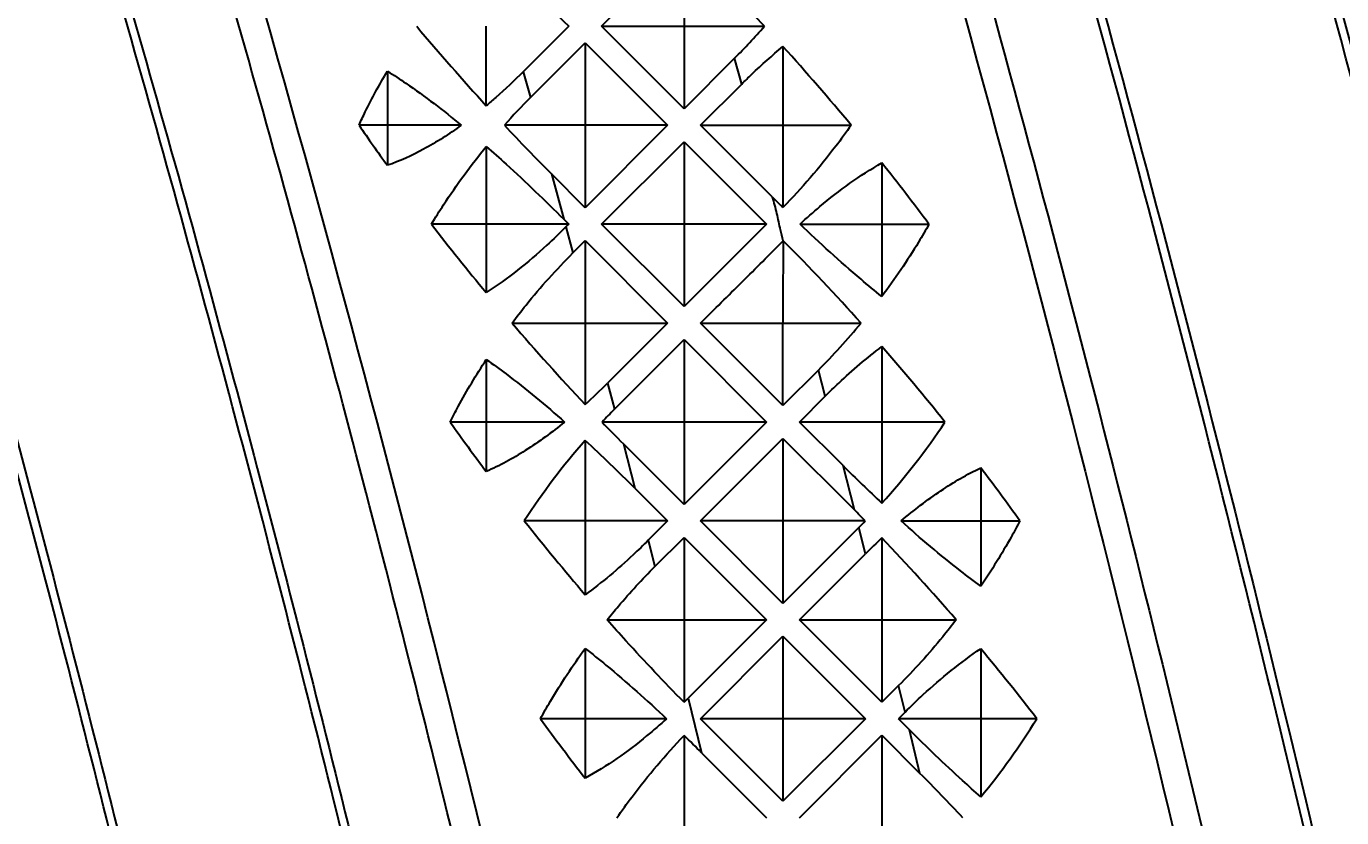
# Model space of a CAD drawing. Header units: millimetres. Extents: x 2089 to 2530, y 1631 to 2074.
# Drawn here: x 2264.8 to 2276.14, y 1887.66 to 1894.49 of the extents above; entities that cross this region are included whole.
import ezdxf

# ---------------------------------------------------------------- set-up
doc = ezdxf.new("R2010")
doc.units = ezdxf.units.MM
doc.styles.get("Standard").update_dxf_attribs({"font": 'arial.ttf'})
doc.dimstyles.new('副本 ISO-25-1', dxfattribs={"dimtxt": 5, "dimasz": 5, "dimexe": 0, "dimexo": 0, "dimgap": 0, "dimtad": 1, "dimtxsty": 'Standard', "dimcen": 0, "dimclrd": 4, "dimclre": 4, "dimclrt": 6, "dimazin": 0, "dimtfac": 1, "dimtofl": 0, "dimtmove": 0, "dimatfit": 3, "dimfxl": 0, "dimarcsym": 0})

# ---------------------------------------------------------------- blocks, each defined once
blk = doc.blocks.new('*D81')
at = {"color": 4, "linetype": 'Continuous', "lineweight": -2, "transparency": 16777216}
blk.add_line((2319.932537207736, 1901.576875071804), (2357.4555328129, 1901.576875071804), dxfattribs=at)
at = {"layer": 'Defpoints', "color": 0, "transparency": 16777216}
for p in [(2319.932537207736, 1901.576875071804), (2350.286365009353, 1901.576875071804), (2248.300791177347, 1863.57695931837)]:
    blk.add_point(p, dxfattribs=at)
at = {"color": 6, "transparency": 16777216, "insert": (2353.870948911127, 1904.131445331013), "char_height": 5, "attachment_point": 5}
blk.add_mtext('38', dxfattribs=at)
blk = doc.blocks.new('*D104')
at = {"color": 4, "linetype": 'Continuous', "lineweight": -2, "transparency": 16777216}
blk.add_line((2263.119026453559, 1914.627026593964), (2367.196324081659, 1914.627026593964), dxfattribs=at)
at = {"layer": 'Defpoints', "color": 0, "transparency": 16777216}
for p in [(2263.119026453559, 1914.627026593964), (2350.286365009353, 1914.627026593964), (2248.300791177347, 1863.57695931837)]:
    blk.add_point(p, dxfattribs=at)
at = {"color": 6, "transparency": 16777216, "insert": (2358.741344545506, 1917.631801491645), "char_height": 5, "attachment_point": 5}
blk.add_mtext('51,05', dxfattribs=at)
blk = doc.blocks.new('*D105')
at = {"color": 4, "linetype": 'Continuous', "lineweight": -2, "transparency": 16777216}
for p, q in [((2330.286365009353, 1916.555334785944), (2340.286365009353, 1921.943806287735)), ((2340.286365009353, 1921.943806287735), (2367.169038952055, 1921.943806287735)), ((2282.505195631722, 1916.555334785944), (2330.286365009353, 1916.555334785944))]:
    blk.add_line(p, q, dxfattribs=at)
at = {"layer": 'Defpoints', "color": 0, "transparency": 16777216}
for p in [(2350.286365009353, 1921.943806287735), (2282.505195631722, 1916.555334785944), (2248.300791177347, 1863.57695931837)]:
    blk.add_point(p, dxfattribs=at)
at = {"color": 6, "transparency": 16777216, "insert": (2358.727701980704, 1924.948581185416), "char_height": 5, "attachment_point": 5}
blk.add_mtext('52,98', dxfattribs=at)
blk = doc.blocks.new('*D106')
at = {"color": 4, "linetype": 'Continuous', "lineweight": -2, "transparency": 16777216}
blk.add_line((2289.300791177347, 1939.576959318375), (2357.404373194892, 1939.576959318375), dxfattribs=at)
at = {"layer": 'Defpoints', "color": 0, "transparency": 16777216}
for p in [(2289.300791177347, 1939.576959318375), (2350.286365009353, 1939.576959318375), (2248.300791177347, 1863.57695931837)]:
    blk.add_point(p, dxfattribs=at)
at = {"color": 6, "transparency": 16777216, "insert": (2353.845369102123, 1942.129824256984), "char_height": 5, "attachment_point": 5}
blk.add_mtext('76', dxfattribs=at)
blk = doc.blocks.new('*D107')
at = {"color": 4, "linetype": 'Continuous', "lineweight": -2, "transparency": 16777216}
blk.add_line((2248.300791177347, 1951.210409318475), (2367.165628310854, 1951.210409318475), dxfattribs=at)
at = {"layer": 'Defpoints', "color": 0, "transparency": 16777216}
for p in [(2248.300791177347, 1951.210409318475), (2350.286365009353, 1951.210409318475), (2248.300791177347, 1863.57695931837)]:
    blk.add_point(p, dxfattribs=at)
at = {"color": 6, "transparency": 16777216, "insert": (2358.725996660104, 1954.215184216156), "char_height": 5, "attachment_point": 5}
blk.add_mtext('87,63', dxfattribs=at)
blk = doc.blocks.new('*D108')
at = {"color": 4, "linetype": 'Continuous', "lineweight": -2, "transparency": 16777216}
for p, q in [((2248.300791177347, 1967.004078849077), (2330.286365009353, 1967.004078849077)), ((2330.286365009353, 1967.004078849077), (2340.286365009353, 1960.499621717822)), ((2340.286365009353, 1960.499621717822), (2370.572858870199, 1960.499621717822))]:
    blk.add_line(p, q, dxfattribs=at)
at = {"layer": 'Defpoints', "color": 0, "transparency": 16777216}
for p in [(2248.300791177347, 1967.004078849077), (2350.286365009353, 1960.499621717822), (2248.300791177347, 1863.57695931837)]:
    blk.add_point(p, dxfattribs=at)
at = {"color": 6, "transparency": 16777216, "insert": (2360.429611939776, 1963.504396615503), "char_height": 5, "attachment_point": 5}
blk.add_mtext('103,43', dxfattribs=at)
blk = doc.blocks.new('*D109')
at = {"color": 4, "linetype": 'Continuous', "lineweight": -2, "transparency": 16777216}
blk.add_line((2273.300791177347, 1970.576959318375), (2360.862763372245, 1970.576959318375), dxfattribs=at)
at = {"layer": 'Defpoints', "color": 0, "transparency": 16777216}
for p in [(2273.300791177347, 1970.576959318375), (2350.286365009353, 1970.576959318375), (2248.300791177347, 1863.57695931837)]:
    blk.add_point(p, dxfattribs=at)
at = {"color": 6, "transparency": 16777216, "insert": (2355.574564190799, 1973.129824256984), "char_height": 5, "attachment_point": 5}
blk.add_mtext('107', dxfattribs=at)
blk = doc.blocks.new('*D110')
at = {"color": 4, "linetype": 'Continuous', "lineweight": -2, "transparency": 16777216}
blk.add_line((2324.900791177347, 1993.576959318375), (2360.845710166242, 1993.576959318375), dxfattribs=at)
at = {"layer": 'Defpoints', "color": 0, "transparency": 16777216}
for p in [(2324.900791177347, 1993.576959318375), (2350.286365009353, 1993.576959318375), (2248.300791177347, 1863.57695931837)]:
    blk.add_point(p, dxfattribs=at)
at = {"color": 6, "transparency": 16777216, "insert": (2355.566037587798, 1996.131529577584), "char_height": 5, "attachment_point": 5}
blk.add_mtext('130', dxfattribs=at)
blk = doc.blocks.new('*D123')
at = {"color": 4, "linetype": 'Continuous', "lineweight": -2, "transparency": 16777216}
blk.add_line((2273.300791177348, 1973.876959318376), (2273.300791177348, 2025.031211198869), dxfattribs=at)
at = {"layer": 'Defpoints', "color": 0, "transparency": 16777216}
for p in [(2273.300791177348, 2017.746081594503), (2273.300791177348, 1973.876959318376), (2248.300791177348, 1863.576959318371)]:
    blk.add_point(p, dxfattribs=at)
at = {"color": 6, "transparency": 16777216, "insert": (2270.74792623874, 2021.388646396685), "char_height": 5, "attachment_point": 5, "rotation": 90}
blk.add_mtext('25', dxfattribs=at)
blk = doc.blocks.new('*D124')
at = {"color": 4, "linetype": 'Continuous', "lineweight": -2, "transparency": 16777216}
blk.add_line((2289.300791177348, 1942.876959318376), (2289.300791177348, 2024.144444486727), dxfattribs=at)
at = {"layer": 'Defpoints', "color": 0, "transparency": 16777216}
for p in [(2289.300791177348, 2017.746081594503), (2289.300791177348, 1942.876959318376), (2248.300791177348, 1863.576959318371)]:
    blk.add_point(p, dxfattribs=at)
at = {"color": 6, "transparency": 16777216, "insert": (2286.790559253747, 2020.945263040614), "char_height": 5, "attachment_point": 5, "rotation": 90}
blk.add_mtext('41', dxfattribs=at)
blk = doc.blocks.new('*D125')
at = {"color": 4, "linetype": 'Continuous', "lineweight": -2, "transparency": 16777216}
blk.add_line((2283.485438519877, 1918.755334785945), (2283.485438519877, 2034.625344896004), dxfattribs=at)
at = {"layer": 'Defpoints', "color": 0, "transparency": 16777216}
for p in [(2283.485438519877, 2017.746081594503), (2283.485438519877, 1918.755334785945), (2248.300791177348, 1863.576959318371)]:
    blk.add_point(p, dxfattribs=at)
at = {"color": 6, "transparency": 16777216, "insert": (2280.480663622197, 2026.185713245252), "char_height": 5, "attachment_point": 5, "rotation": 90}
blk.add_mtext('35,18', dxfattribs=at)
blk = doc.blocks.new('*D127')
at = {"color": 4, "linetype": 'Continuous', "lineweight": -2, "transparency": 16777216}
blk.add_line((2318.300791177348, 2000.176959318376), (2318.300791177348, 2024.85044721524), dxfattribs=at)
at = {"layer": 'Defpoints', "color": 0, "transparency": 16777216}
for p in [(2318.300791177348, 2017.746081594503), (2318.300791177348, 2000.176959318376), (2248.300791177348, 1863.576959318371)]:
    blk.add_point(p, dxfattribs=at)
at = {"color": 6, "transparency": 16777216, "insert": (2315.74792623874, 2021.29826440487), "char_height": 5, "attachment_point": 5, "rotation": 90}
blk.add_mtext('70', dxfattribs=at)

msp = doc.modelspace()

# ---------------------------------------------------------------- linework, layer by layer
at = {"color": 7, "linetype": 'Continuous'}
for p, q in [((2269.762185855548, 1894.487077614975), (2270.472828170648, 1895.197719930075)), ((2270.472828170648, 1895.197719930075), (2270.472828170648, 1893.776435299875)), ((2268.767286630447, 1893.802918422475), (2268.767287046047, 1894.487077692175)), ((2269.477929109048, 1894.487077614975), (2269.086685939948, 1894.095834325775)), ((2270.472828170648, 1893.776435299875), (2269.762185855548, 1894.487077614975)), ((2269.762185855548, 1894.487077614975), (2271.165271140448, 1894.487077616975)), ((2269.148448853247, 1893.873340881375), (2269.620057392448, 1894.344949285675)), ((2269.620057392448, 1894.344949285675), (2270.330699733748, 1893.634306836875)), ((2269.620057376647, 1894.344949229875), (2269.620057396047, 1892.923664659075)), ((2271.325599377148, 1894.312277891775), (2271.325598949148, 1892.924381189575)), ((2270.908642779048, 1894.212249908275), (2270.472828170648, 1893.776435299875)), ((2270.970042911347, 1893.989393114575), (2270.908642779048, 1894.212249908275)), ((2267.914516105348, 1894.100109542975), (2267.914516018247, 1893.288792258675)), ((2269.086685939948, 1894.095834325775), (2269.148448853247, 1893.873340881375)), ((2270.614956633648, 1893.634306836975), (2270.970042911347, 1893.989393114575)), ((2268.551373353348, 1893.634306844875), (2267.670056016747, 1893.634306812875)), ((2270.330699712048, 1893.634306838875), (2268.923339410847, 1893.634306838175)), ((2270.330699733748, 1893.634306836875), (2269.620057392548, 1892.923664531975)), ((2270.614956633648, 1893.634306836875), (2271.913645287647, 1893.634307039175)), ((2271.235453492848, 1893.013809977775), (2270.614956633648, 1893.634306836975)), ((2269.762185855548, 1892.781536058775), (2270.472828170648, 1893.492178373875)), ((2270.472828170648, 1893.492178373875), (2270.472828170648, 1892.070893743675)), ((2270.472828170648, 1893.492178373875), (2271.183470485747, 1892.781536058775)), ((2268.767286639348, 1893.451093275475), (2268.767286652047, 1892.191448874275)), ((2272.178369834648, 1893.308931777575), (2272.178369779448, 1892.157440453975)), ((2269.329642204847, 1893.214081567675), (2269.435804316347, 1892.823660120475)), ((2269.620057392548, 1892.923664531975), (2269.329642204847, 1893.214081567675)), ((2269.435804316347, 1892.823660120475), (2269.477928948448, 1892.781536058775)), ((2269.477928965347, 1892.781536062575), (2268.294312846248, 1892.781536115375)), ((2269.477928948448, 1892.781536058775), (2269.453829117248, 1892.757436205975)), ((2269.453829117248, 1892.757436205975), (2269.514220962948, 1892.533571153075)), ((2270.472828170648, 1892.070893743675), (2269.762185855548, 1892.781536058775)), ((2271.183470485747, 1892.781536058775), (2269.762185855548, 1892.781536058775)), ((2271.183470485747, 1892.781536058775), (2270.472828170648, 1892.070893743675)), ((2271.472757360847, 1892.781536059275), (2272.584571494448, 1892.781536170675)), ((2269.514220962948, 1892.533571153075), (2269.620057392548, 1892.639407579175)), ((2269.620057393748, 1892.639407556375), (2269.620057091448, 1891.227703926775)), ((2269.620057392548, 1892.639407579175), (2270.330699625747, 1891.928765280675)), ((2268.989135626947, 1891.928765289275), (2270.330698762948, 1891.928765270975)), ((2270.330699625747, 1891.928765280675), (2269.812839442247, 1891.410908523375)), ((2271.325598948747, 1891.218122965575), (2270.614956633648, 1891.928765280675)), ((2270.614956633648, 1891.928765280675), (2271.998725106348, 1891.928765284675)), ((2271.325598948747, 1891.218122965575), (2271.325599380447, 1891.928765357875)), ((2269.871904898448, 1891.185713186375), (2270.472828170648, 1891.786636726175)), ((2270.472828181348, 1891.786636756975), (2270.472828155847, 1890.365352274675)), ((2270.472828170648, 1891.786636726175), (2271.183470451847, 1891.075994502575)), ((2272.178369921147, 1891.725939909375), (2272.178369732847, 1890.375846683575)), ((2268.767287176448, 1891.614470751575), (2268.767286758147, 1890.648766963575)), ((2271.630687741348, 1891.523211758075), (2271.325598948747, 1891.218122965575)), ((2271.689431240748, 1891.297698332375), (2271.630687741348, 1891.523211758075)), ((2269.812839442247, 1891.410908523375), (2269.871904898448, 1891.185713186375)), ((2271.467727398947, 1891.075994502575), (2271.689431240748, 1891.297698332375)), ((2269.443032801148, 1891.075994506375), (2268.456197165548, 1891.075994435175)), ((2271.183470412548, 1891.075994500475), (2269.765206908848, 1891.075994402375)), ((2271.183470451847, 1891.075994502575), (2270.472828170648, 1890.365352329475)), ((2272.722335891347, 1891.075994556075), (2271.467727404848, 1891.075994501875)), ((2271.843741039148, 1890.699980523275), (2271.467727398947, 1891.075994502575)), ((2269.620057402948, 1890.916678678475), (2269.620057242148, 1889.587250562375)), ((2269.949211987147, 1890.888968452075), (2270.048597553047, 1890.505325357475)), ((2270.472828170648, 1890.365352329475), (2269.949211987147, 1890.888968452075)), ((2270.614956632648, 1890.223223724475), (2271.325598948747, 1890.933866059175)), ((2271.325598947948, 1890.933866121175), (2271.325598948747, 1889.512581408875)), ((2271.325598948747, 1890.933866059175), (2271.941418123347, 1890.318047519175)), ((2271.941418123347, 1890.318047519175), (2271.843741039148, 1890.699980523275)), ((2273.031140690648, 1890.680511264575), (2273.031140054547, 1889.661521441575)), ((2270.048597553047, 1890.505325357475), (2270.330699533447, 1890.223223724475)), ((2270.330699513747, 1890.223223704575), (2269.095242081848, 1890.223223732475)), ((2270.330699533447, 1890.223223724475), (2270.163962933248, 1890.056487105975)), ((2272.035435927648, 1890.223223729775), (2270.614956624047, 1890.223223724475)), ((2271.325598948747, 1889.512581409375), (2270.614956632648, 1890.223223724475)), ((2272.344405363748, 1890.223223727075), (2273.367641883448, 1890.223223946175)), ((2270.221738429647, 1889.830005421875), (2270.472828170648, 1890.081095231175)), ((2270.472828175447, 1890.081095289275), (2270.472828170848, 1888.660118891075)), ((2270.472828170648, 1890.081095231175), (2271.183470603748, 1889.370452946375)), ((2271.979936160447, 1890.166918634575), (2271.325598948747, 1889.512581409375)), ((2272.037405365348, 1889.940129563175), (2271.979936160447, 1890.166918634575)), ((2272.178369850647, 1890.076003024375), (2272.178369726847, 1888.659810631175)), ((2270.163962933248, 1890.056487105975), (2270.221738429647, 1889.830005421875)), ((2271.467727411748, 1889.370452946275), (2272.037405365348, 1889.940129563175)), ((2269.809226204848, 1889.370452951375), (2271.183470695347, 1889.370452962475)), ((2271.183470603748, 1889.370452946375), (2270.507384644748, 1888.694367148175)), ((2272.178369726847, 1888.659810631175), (2271.467727411748, 1889.370452946275)), ((2271.467727723948, 1889.370452946275), (2272.819690712648, 1889.370452953875)), ((2270.614956633648, 1888.517682168175), (2271.325598948747, 1889.228324483275)), ((2271.325598948747, 1889.228324483275), (2271.325598948747, 1887.807039853075)), ((2271.325598948747, 1889.228324483275), (2272.036241263847, 1888.517682168175)), ((2269.620057455948, 1889.123785854675), (2269.620057512548, 1888.006490423775)), ((2273.031140578847, 1889.121301530475), (2273.031140528048, 1887.845040377975)), ((2272.321608597747, 1888.803049502075), (2272.178369726847, 1888.659810631175)), ((2272.377830718948, 1888.575014699075), (2272.321608597747, 1888.803049502075)), ((2270.507384644748, 1888.694367148175), (2270.623711209547, 1888.224671331775)), ((2270.321950713348, 1888.517682169175), (2269.233976204448, 1888.517682165975)), ((2272.036241263747, 1888.517682168175), (2270.614956633648, 1888.517682168175)), ((2271.325598948747, 1887.807039853175), (2270.614956633648, 1888.517682168175)), ((2272.036241263847, 1888.517682168175), (2271.325598948747, 1887.807039853175)), ((2272.377830531547, 1888.575014522175), (2272.320498176147, 1888.517682166875)), ((2273.514507902447, 1888.517682188575), (2272.320498176147, 1888.517682166875)), ((2272.415066606048, 1888.423113072075), (2272.320498164147, 1888.517682168175)), ((2270.472828203947, 1888.373388688075), (2270.472828191548, 1886.988652521975)), ((2271.467727408247, 1887.664911390075), (2272.178369726847, 1888.375553756775)), ((2272.178369724048, 1888.375555583875), (2272.178369726847, 1886.954269076075)), ((2272.178369726847, 1888.375553756775), (2272.506980096447, 1888.046952018175)), ((2272.506980096447, 1888.046952018175), (2272.415066606048, 1888.423113072075)), ((2270.623711209547, 1888.224671331775), (2271.183471212948, 1887.664911390075))]:
    msp.add_line(p, q, dxfattribs=at)
for centre, radius, start, end in [((2257.826421969648, 1882.116404205475), 18.1922465843, 42.84340994889996, 44.97205928529826), ((2284.522051517547, 1908.211383498675), 21.3498590744, 220.0030864161067, 222.444367375815), ((2266.967122250147, 1898.149990220875), 5.5714794129, 315.0274886762878, 318.895087560404), ((2255.954592044848, 1880.386080906475), 20.741427841, 39.6973769108945, 42.17670932620175), ((2273.073956386747, 1889.950993022175), 5.5492721998, 135.0231690559034, 138.4137153189115), ((2282.989539876347, 1904.213994267775), 18.61763635, 214.6290886422094, 215.9316714489116), ((2281.956932106647, 1905.828978712075), 17.848923132, 223.0954754984119, 224.9718704092867), ((2256.573317657548, 1880.869740093875), 19.9562306861, 36.6479182195036, 38.55925747848509), ((2282.398962316947, 1904.176633068275), 15.7871007033, 224.9982402153045, 225.4590842054008), ((2285.313673995847, 1905.938494658075), 21.5119548602, 217.7061149496907, 219.720431714787), ((2258.667430159847, 1879.980083117275), 17.9023582382, 41.86949746381336, 44.99434679207779), ((2283.778640318447, 1904.604177129175), 19.4780777884, 220.5983767905089, 223.3729992276087), ((2267.514310761747, 1895.628571495275), 5.8136510051, 315.076777102797, 320.4761191105116), ((2257.036979440447, 1878.500898039975), 20.1038165068, 38.71947729460435, 41.13514650028721), ((2266.183783654948, 1895.036677962075), 5.1299381996, 312.0552568751897, 315.0259542910066), ((2273.778285077147, 1887.280149871775), 5.5238783553, 135.0059143503168, 136.5934799046), ((2283.971004229948, 1902.046395385075), 19.0015514786, 215.263836028781, 216.8574511664032), ((2281.526630393747, 1902.463400010475), 16.37083025, 224.0743481219115, 224.9925990961086), ((2267.716984705247, 1894.403418140875), 6.0104316159, 317.9254577048051, 326.3851028966839), ((2274.118111783847, 1886.967174371075), 5.9859065719, 138.7153384198982, 147.0468839251033), ((2260.163580902948, 1880.636193102075), 13.9682973724, 44.95388280180084, 47.39068404408322), ((2281.850697586548, 1900.696135626875), 14.1443377357, 224.9690792668833, 226.8563075219889), ((2258.612379392348, 1879.717785127175), 18.1130351333, 35.45007086391072, 37.24608527469984), ((2260.838172310947, 1879.214517183675), 15.7025545555, 44.51351027480023, 45.00073401689966), ((2285.126736757048, 1902.918114586675), 20.4491820181, 218.3747163986941, 220.6851635470144), ((2268.083547993147, 1894.063081705575), 5.5101658343, 315.0016751473941, 315.8237436921145), ((2275.755932065547, 1886.223316864075), 5.2575797807, 132.8794444987973, 135.0135321111084), ((2259.107646174247, 1877.550918242675), 18.1030816772, 40.76074454870533, 43.77878163139837), ((2258.275139858447, 1876.809622064275), 19.2176223435, 37.53425405548564, 39.83995487489533), ((2266.659084843648, 1892.542768418575), 5.4423896883, 314.4870416502, 314.9990301839073), ((2284.724417631448, 1899.815563384175), 19.1727905842, 216.1049666259009, 218.019436036882), ((2268.403541896148, 1891.680478009375), 6.0104285141, 320.3474450730864, 328.2497236690896), ((2260.359622152548, 1877.962012816475), 14.5146024464, 44.99608797830765, 45.83230297498942), ((2261.211967748848, 1876.760097415075), 15.9677880658, 43.07270619979975, 44.97930178150894)]:
    msp.add_arc(centre, radius, start, end, dxfattribs=at)
for points, knots in [([(2260.507440407947, 1901.566682232575), (2261.021521126548, 1900.024782270575), (2262.018046270247, 1896.930235518975), (2263.385383993447, 1892.249204168475), (2264.622496103148, 1887.532225096575), (2265.562398760448, 1883.578778576575), (2266.271039600947, 1880.406257256975), (2266.777586772148, 1878.021476716175), (2267.252211436547, 1875.630216261075), (2267.633379886247, 1873.634679544975), (2267.943273271647, 1872.038938214875), (2268.256771488847, 1870.443972450875), (2268.619592963747, 1868.443513343875), (2268.888468733047, 1866.016863009475), (2268.918489222947, 1864.387696291075), (2268.890858638647, 1863.575147431475)], [0, 0, 0, 0, 0.124990955, 0.2499810973, 0.3749706775, 0.4999595895, 0.5624577775999999, 0.6249517365, 0.6874386634999999, 0.7499320527, 0.7811863396, 0.812444416, 0.8749394398, 0.9374777731999999, 1, 1, 1, 1]), ([(2280.411974168747, 1880.230618413775), (2279.715654736948, 1883.624416743275), (2278.201961697147, 1890.387802930975), (2276.382711512248, 1897.077503515775), (2275.374212964247, 1900.391844843075)], [0, 0, 0, 0, 0.5000083327, 1, 1, 1, 1]), ([(2279.506434211247, 1880.044812434375), (2278.812996065447, 1883.424568391775), (2277.305568056748, 1890.159978365275), (2275.494140201848, 1896.822095741075), (2274.489810649347, 1900.122736033375)], [0, 0, 0, 0, 0.5000073783, 1, 1, 1, 1]), ([(2274.556959643947, 1900.143168347675), (2275.561588560347, 1896.841544222875), (2277.373509689347, 1890.177429617475), (2278.881436978547, 1883.440024575275), (2279.575082421748, 1880.059262064575)], [0, 0, 0, 0, 0.4999926741, 1, 1, 1, 1]), ([(2277.565265123847, 1879.664204969175), (2276.878365827347, 1883.011054032975), (2275.385248657247, 1889.680878649475), (2273.592005801147, 1896.278372174175), (2272.597441508648, 1899.546919802475)], [0, 0, 0, 0, 0.5000071487, 1, 1, 1, 1]), ([(2272.664589456047, 1899.567351798075), (2273.659488970848, 1896.297702491475), (2275.453285496547, 1889.697972510175), (2276.946937877748, 1883.025908616475), (2277.634068133448, 1879.677932254875)], [0, 0, 0, 0, 0.4999929149, 1, 1, 1, 1]), ([(2271.780195578448, 1899.298219010175), (2272.770904997148, 1896.042338335475), (2274.557025727648, 1889.470345046075), (2276.044225230848, 1882.826326656975), (2276.728469239547, 1879.492432670675)], [0, 0, 0, 0, 0.4999916378, 1, 1, 1, 1]), ([(2271.545650334548, 1899.226853101875), (2271.991684549947, 1897.760945281575), (2273.695847022348, 1891.880591193075), (2275.116978799048, 1885.920716604175), (2276.072629456748, 1881.431834809675)], [0, 0, 0, 0, 0.2502985738, 1, 1, 1, 1]), ([(2272.275504826847, 1869.123397732775), (2271.865737694948, 1871.513463167375), (2270.987371378547, 1876.283761888475), (2269.485378715848, 1883.402830035475), (2267.774086592247, 1890.474755798675), (2266.465357031047, 1895.146400358775), (2265.759443409747, 1897.466318218875)], [0, 0, 0, 0, 0.2499977727, 0.4999988334, 0.7500019928, 1, 1, 1, 1]), ([(2270.530899375447, 1879.590211990675), (2270.212964138547, 1881.102060134475), (2268.893112085647, 1887.130764636575), (2267.340888691947, 1893.111299570475), (2265.993988262548, 1897.537712730775)], [0, 0, 0, 0, 0.2503220558, 1, 1, 1, 1]), ([(2264.942214307247, 1897.217562396275), (2265.645523639647, 1894.906198447575), (2266.949192202747, 1890.251697917275), (2268.653794451648, 1883.205767082175), (2270.150035758048, 1876.112931065675), (2271.025286417747, 1871.360280015675), (2271.433540118648, 1868.979041992275)], [0, 0, 0, 0, 0.2499985956, 0.5000035293999999, 0.7500031543000001, 1, 1, 1, 1]), ([(2271.364356342247, 1868.967195396275), (2270.956226798748, 1871.347709029875), (2270.081277862048, 1876.098920998175), (2268.585525399948, 1883.189605581075), (2266.881439060147, 1890.233390352275), (2265.578160314447, 1894.886470157375), (2264.875065213947, 1897.197130051975)], [0, 0, 0, 0, 0.249996904, 0.4999966335, 0.7500014464, 1, 1, 1, 1]), ([(2263.086414214447, 1896.652873514175), (2263.783815478348, 1894.360925910075), (2265.076230426947, 1889.745417617775), (2266.765700900748, 1882.758485373475), (2268.248837856747, 1875.725145632975), (2269.116805331947, 1871.012468696375), (2269.521627072547, 1868.651248390975)], [0, 0, 0, 0, 0.2499991291, 0.5000060942, 0.7500041459000001, 1, 1, 1, 1]), ([(2269.452445291848, 1868.639390321175), (2269.047744617847, 1870.999904459775), (2268.180208822148, 1875.711218099475), (2266.697449109748, 1882.742400719275), (2265.008464224048, 1889.727164533575), (2263.716449207747, 1894.341207631275), (2263.019265213447, 1896.632441197875)], [0, 0, 0, 0, 0.2499977062, 0.4999990949, 0.7500021379999999, 1, 1, 1, 1]), ([(2270.970042912048, 1893.989393115375), (2270.998520861747, 1894.017871064975), (2271.113033010848, 1894.129805860075), (2271.232813024048, 1894.236408880075), (2271.325601162947, 1894.312279961775)], [0, 0, 0, 0, 0.2515037699, 1, 1, 1, 1]), ([(2267.670056016747, 1893.634306812875), (2267.687472442247, 1893.672838440775), (2267.762213709148, 1893.831540459475), (2267.846386653448, 1893.985746198375), (2267.914516006248, 1894.100110608175)], [0, 0, 0, 0, 0.2410710664, 1, 1, 1, 1]), ([(2267.914516105348, 1894.100109542975), (2267.968740619847, 1894.066578147875), (2268.188901797348, 1893.922305404975), (2268.397463453748, 1893.761043920475), (2268.551373353248, 1893.634306844875)], [0, 0, 0, 0, 0.2422932554, 1, 1, 1, 1]), ([(2269.086680646948, 1894.095829041775), (2269.009883603747, 1894.019032457275), (2268.904543868047, 1893.919931367675), (2268.794817597947, 1893.825916415775), (2268.767286630447, 1893.802908427575)], [0, 0, 0, 0, 0.7516771469, 1, 1, 1, 1]), ([(2268.551373353348, 1893.634306844875), (2268.447302911547, 1893.558800678275), (2268.243709586848, 1893.426613706275), (2268.022406804547, 1893.324422983775), (2267.914515802847, 1893.288792268075)], [0, 0, 0, 0, 0.5308712621, 1, 1, 1, 1]), ([(2271.913645287647, 1893.634307039175), (2271.870415441747, 1893.572899987875), (2271.688568760548, 1893.324966840775), (2271.487641865348, 1893.090910195275), (2271.325598949148, 1892.924381189575)], [0, 0, 0, 0, 0.2442557644, 1, 1, 1, 1]), ([(2268.294312846248, 1892.781536115375), (2268.328446990848, 1892.838141276875), (2268.473959385247, 1893.069611491675), (2268.636144530647, 1893.290571016575), (2268.767286639348, 1893.451093275475)], [0, 0, 0, 0, 0.2417881563, 1, 1, 1, 1]), ([(2268.767286639348, 1893.451093275475), (2268.824636057248, 1893.401046685975), (2269.052814741247, 1893.197664574475), (2269.273499143248, 1892.985958100175), (2269.435806467047, 1892.823658494275)], [0, 0, 0, 0, 0.2490312987, 1, 1, 1, 1]), ([(2271.472757360847, 1892.781536059275), (2271.528817824347, 1892.833563792275), (2271.748840980248, 1893.028367740075), (2271.988366078147, 1893.203057840375), (2272.178369816847, 1893.308931643575)], [0, 0, 0, 0, 0.2601524698, 1, 1, 1, 1]), ([(2271.328431771247, 1892.638586699075), (2271.320086901847, 1892.669710619975), (2271.299299410648, 1892.747569528675), (2271.274919448647, 1892.874210676075), (2271.249274602148, 1892.967499868575), (2271.235453492848, 1893.013809977775)], [0, 0, 0, 0, 0.2500181, 0.6250214235, 1, 1, 1, 1]), ([(2269.453828783147, 1892.757435880375), (2269.400081406548, 1892.703688511075), (2269.185729417547, 1892.498401826875), (2268.952717041047, 1892.311422529675), (2268.767286475348, 1892.191448637275)], [0, 0, 0, 0, 0.2560404345, 1, 1, 1, 1]), ([(2272.178369779448, 1892.157440453975), (2272.117697018247, 1892.206145113075), (2271.875673720947, 1892.406348271575), (2271.643435519048, 1892.618172063975), (2271.472757360747, 1892.781536059275)], [0, 0, 0, 0, 0.2477308048, 1, 1, 1, 1]), ([(2272.584571494448, 1892.781536170675), (2272.555419440548, 1892.729215080975), (2272.430664547047, 1892.514479502575), (2272.291146667747, 1892.308386800275), (2272.178369779448, 1892.157440453975)], [0, 0, 0, 0, 0.2412004536, 1, 1, 1, 1]), ([(2270.614956633648, 1891.928765280675), (2270.733565542548, 1892.047374189575), (2270.972888608548, 1892.282476045075), (2271.209823470148, 1892.519978398075), (2271.328431771247, 1892.638586699075)], [0, 0, 0, 0, 0.5000012812, 1, 1, 1, 1]), ([(2271.327558022448, 1892.637712950375), (2271.327558094048, 1892.519805113475), (2271.324312178248, 1892.283496581375), (2271.325599308548, 1892.047175494675), (2271.325599380447, 1891.928765357875)], [0, 0, 0, 0, 0.4989372371, 1, 1, 1, 1]), ([(2268.989135626947, 1891.928765289275), (2269.028760691548, 1891.981203628875), (2269.193288201047, 1892.191619165875), (2269.371831598347, 1892.391181779175), (2269.514220940947, 1892.533571131175)], [0, 0, 0, 0, 0.2460776772, 1, 1, 1, 1]), ([(2271.689431115748, 1891.297698212675), (2271.728184411947, 1891.336451509175), (2271.883766670348, 1891.487350848875), (2272.048985650447, 1891.628549320675), (2272.178370641047, 1891.725940776875)], [0, 0, 0, 0, 0.2528526141, 1, 1, 1, 1]), ([(2268.456197165548, 1891.075994435175), (2268.478450846348, 1891.120746039375), (2268.573836027847, 1891.304893778275), (2268.680812840948, 1891.482973008575), (2268.767286801347, 1891.614473432175)], [0, 0, 0, 0, 0.2410215357, 1, 1, 1, 1]), ([(2268.767287176448, 1891.614470751575), (2268.825170994548, 1891.574085711275), (2269.058052510447, 1891.404351765475), (2269.279823437448, 1891.219808946275), (2269.443032801148, 1891.075994506375)], [0, 0, 0, 0, 0.2449738258, 1, 1, 1, 1]), ([(2269.443032801148, 1891.075994506375), (2269.334376351847, 1890.987688402675), (2269.118828891647, 1890.829109505375), (2268.884012361647, 1890.699010261275), (2268.767286606747, 1890.648767254475)], [0, 0, 0, 0, 0.5242146784, 1, 1, 1, 1]), ([(2272.344405363748, 1890.223223727075), (2272.454179685547, 1890.316022756675), (2272.673124386748, 1890.484192924675), (2272.911729569547, 1890.624613059175), (2273.031140859347, 1890.680510912875)], [0, 0, 0, 0, 0.5215828935, 1, 1, 1, 1]), ([(2273.031140054547, 1889.661521441575), (2272.972185118348, 1889.703973228075), (2272.735544626247, 1889.881585098075), (2272.510138309948, 1890.073762544775), (2272.344405363748, 1890.223223727075)], [0, 0, 0, 0, 0.2455830649, 1, 1, 1, 1]), ([(2273.367641883448, 1890.223223946175), (2273.343485666047, 1890.176434259075), (2273.240096235048, 1889.984100822475), (2273.124467326547, 1889.798414250875), (2273.031140498148, 1889.661518618775)], [0, 0, 0, 0, 0.2411728082, 1, 1, 1, 1]), ([(2270.163963743547, 1890.056487934375), (2270.121012030148, 1890.013536165775), (2269.948780384248, 1889.847024792975), (2269.764777890848, 1889.692309597275), (2269.620056331747, 1889.587249426475)], [0, 0, 0, 0, 0.2535414051, 1, 1, 1, 1]), ([(2269.809226204848, 1889.370452951375), (2269.841276396047, 1889.410114821375), (2269.972691558048, 1889.568627414975), (2270.112204576048, 1889.720471737875), (2270.221740174447, 1889.830007181175)], [0, 0, 0, 0, 0.2476592522, 1, 1, 1, 1]), ([(2270.472828170848, 1888.660118891075), (2270.301720801348, 1888.833060470875), (2270.079120817048, 1889.068738528175), (2269.862771308548, 1889.309986895375), (2269.809226204748, 1889.370452951475)], [0, 0, 0, 0, 0.7507586837000001, 1, 1, 1, 1]), ([(2272.819690712648, 1889.370452953875), (2272.781726593148, 1889.321316654775), (2272.624779552148, 1889.124455013375), (2272.455723436147, 1888.937164339475), (2272.321608597647, 1888.803049502075)], [0, 0, 0, 0, 0.2466383038, 1, 1, 1, 1]), ([(2269.233976204448, 1888.517682165975), (2269.261800524548, 1888.568396513775), (2269.380652968347, 1888.776504082775), (2269.513140884847, 1888.976765639875), (2269.620057456048, 1889.123785854675)], [0, 0, 0, 0, 0.2413946882, 1, 1, 1, 1]), ([(2269.620057455948, 1889.123785854675), (2269.680419194247, 1889.076954929975), (2269.921625744248, 1888.883447925275), (2270.152445005947, 1888.677249222175), (2270.321950713348, 1888.517682169175)], [0, 0, 0, 0, 0.2470881712, 1, 1, 1, 1]), ([(2272.377830531547, 1888.575014522175), (2272.429098331847, 1888.626282322875), (2272.633931929748, 1888.823073050375), (2272.855392304948, 1889.003464652075), (2273.031140622547, 1889.121301591475)], [0, 0, 0, 0, 0.2552045994, 1, 1, 1, 1]), ([(2270.321950713348, 1888.517682169175), (2270.265889912248, 1888.466875061675), (2270.046774922647, 1888.277434389975), (2269.808637966747, 1888.107929728175), (2269.620057506747, 1888.006490467275)], [0, 0, 0, 0, 0.2610794303, 1, 1, 1, 1]), ([(2269.893232990247, 1887.664911404375), (2269.935998476848, 1887.725990895075), (2270.115694083747, 1887.972794479875), (2270.313539689248, 1888.206489421075), (2270.472828364548, 1888.373388852075)], [0, 0, 0, 0, 0.244247322, 1, 1, 1, 1]), ([(2273.031140528048, 1887.845040377975), (2272.978281940547, 1887.891134313275), (2272.767972941348, 1888.078477053875), (2272.564622550848, 1888.273552102675), (2272.415070076248, 1888.423110194475)], [0, 0, 0, 0, 0.2490207405, 1, 1, 1, 1])]:
    msp.add_open_spline(points, degree=3, knots=knots, dxfattribs=at)
msp.add_open_spline([(2268.769820078548, 1895.196938311875), (2269.006148546748, 1894.960609843675), (2269.241600640848, 1894.723406083175), (2269.477929109048, 1894.487077614975)], degree=3, dxfattribs=at)

# ---------------------------------------------------------------- dimensions: what is measured, and where the dimension line sits
for feature_location, offset, dtype, origin, picture, middle in [((2283.485438519877, 1918.755334785945), (0, 98.99074680855801), 1, (2248.300791177348, 1863.576959318371), '*D125', (2280.480663622197, 2026.185713245252)), ((2273.300791177348, 1973.876959318376), (0, 43.86912227612697), 1, (2248.300791177348, 1863.576959318371), '*D123', (2270.74792623874, 2021.388646396685)), ((2318.300791177348, 2000.176959318376), (0, 17.56912227612702), 1, (2248.300791177348, 1863.576959318371), '*D127', (2315.74792623874, 2021.29826440487)), ((2289.300791177348, 1942.876959318376), (0, 74.86912227612697), 1, (2248.300791177348, 1863.576959318371), '*D124', (2286.790559253747, 2020.945263040614)), ((2324.900791177347, 1993.576959318375), (25.38557383200623, 0), 0, (2248.300791177347, 1863.57695931837), '*D110', (2355.566037587798, 1996.131529577584)), ((2273.300791177347, 1970.576959318375), (76.98557383200614, 0), 0, (2248.300791177347, 1863.57695931837), '*D109', (2355.574564190799, 1973.129824256984)), ((2248.300791177347, 1967.004078849077), (101.98557383200614, -6.504457131254867), 0, (2248.300791177347, 1863.57695931837), '*D108', (2360.429611939776, 1963.504396615503)), ((2248.300791177347, 1951.210409318475), (101.98557383200614, 0), 0, (2248.300791177347, 1863.57695931837), '*D107', (2358.725996660104, 1954.215184216156)), ((2289.300791177347, 1939.576959318375), (60.98557383200614, 0), 0, (2248.300791177347, 1863.57695931837), '*D106', (2353.845369102123, 1942.129824256984)), ((2282.505195631722, 1916.555334785944), (67.78116937763116, 5.388471501790946), 0, (2248.300791177347, 1863.57695931837), '*D105', (2358.727701980704, 1924.948581185416)), ((2263.119026453559, 1914.627026593964), (87.16733855579423, 0), 0, (2248.300791177347, 1863.57695931837), '*D104', (2358.741344545506, 1917.631801491645)), ((2319.932537207736, 1901.576875071804), (30.35382780161717, 0), 0, (2248.300791177347, 1863.57695931837), '*D81', (2353.870948911127, 1904.131445331013))]:
    dim = msp.add_ordinate_dim(feature_location=feature_location, offset=offset, dtype=dtype, origin=origin, dimstyle='副本 ISO-25-1', override={"dimfxl": 1.25, "dimarcsym": 1})
    dim.commit()
    dim.dimension.update_dxf_attribs({"geometry": picture, "text_midpoint": middle})

doc.saveas('drawing.dxf')
